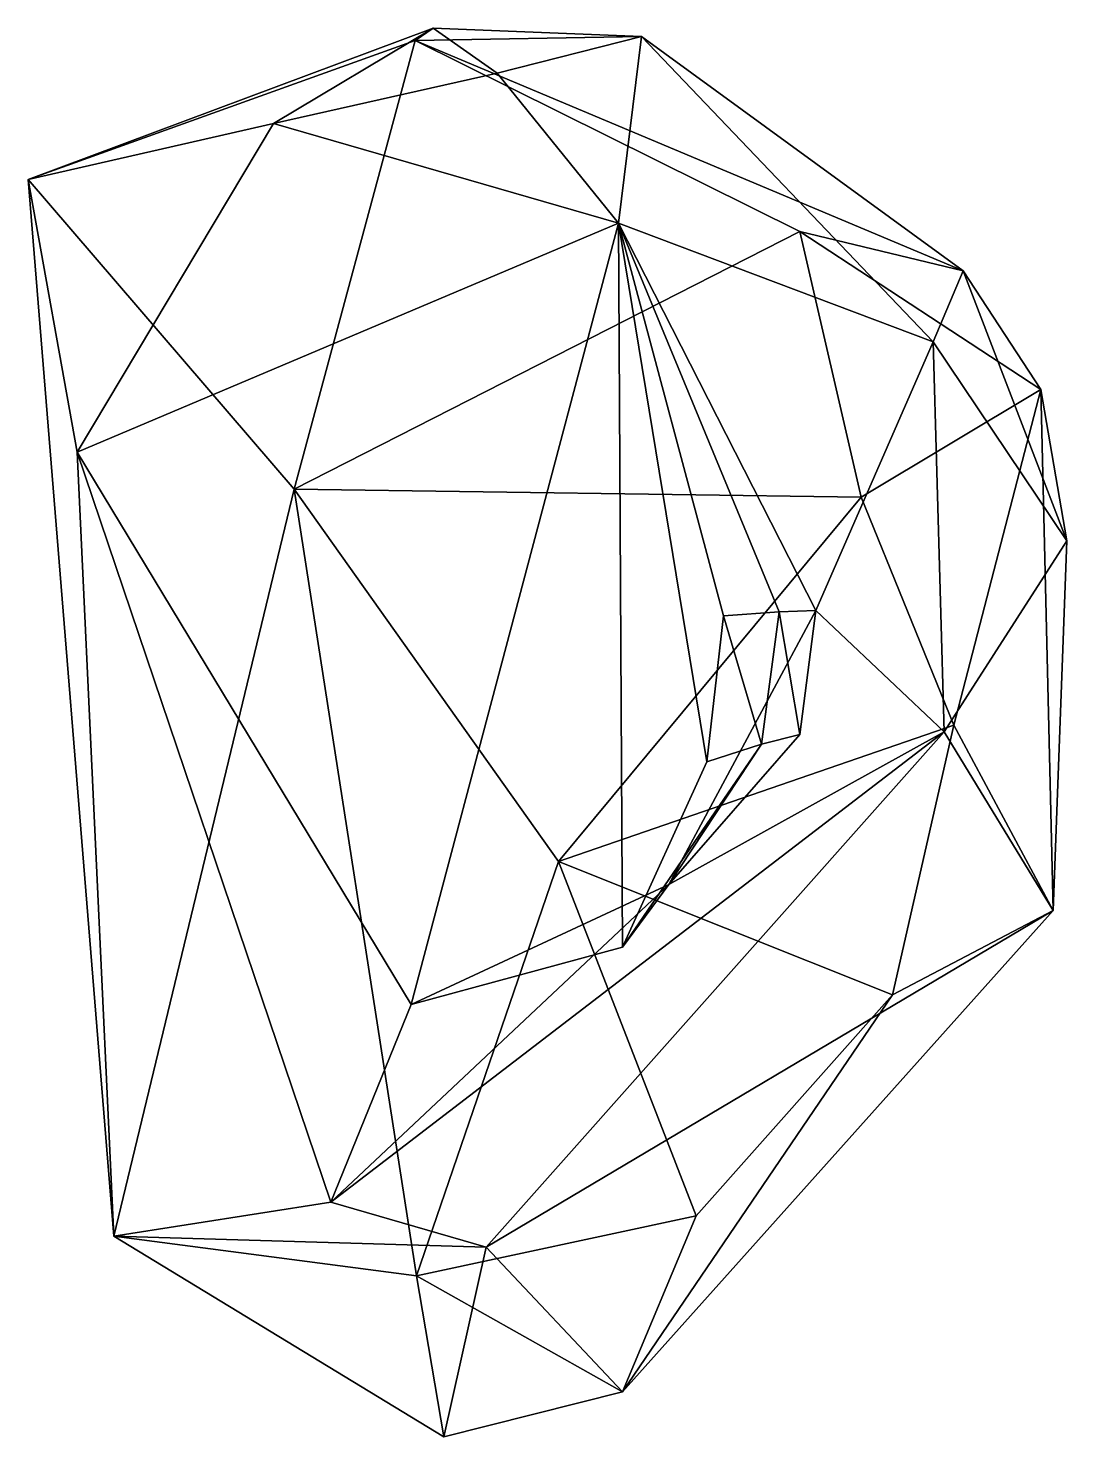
# Model space of a CAD drawing. Header units: metres. Extents: x -0.082 to 0.029, y 0.223 to 0.373.
import ezdxf

# ---------------------------------------------------------------- set-up
doc = ezdxf.new("R2010")
doc.units = ezdxf.units.M

msp = doc.modelspace()

# ---------------------------------------------------------------- linework, layer by layer
at = {"layer": 'jean blue'}
for points in [[(-0.03883, 0.37255, 0.10118), (-0.05579, 0.36241, 0.06321), (-0.08188, 0.35647, 0.41075)], [(-0.03883, 0.37255, 0.10118), (-0.08188, 0.35647, 0.41075), (-0.04072, 0.37125, 0.40264)], [(-0.03202, 0.36777, 0.06335), (-0.05579, 0.36241, 0.06321), (-0.03883, 0.37255, 0.10118)], [(-0.01666, 0.37168, 0.18466), (-0.03883, 0.37255, 0.10118), (-0.04072, 0.37125, 0.40264)], [(0.01755, 0.34676, 0.47684), (-0.01666, 0.37168, 0.18466), (-0.04072, 0.37125, 0.40264)], [(-0.01666, 0.37168, 0.18466), (-0.03202, 0.36777, 0.06335), (-0.03883, 0.37255, 0.10118)], [(-0.03202, 0.36777, 0.06335), (-0.01666, 0.37168, 0.18466), (-0.01912, 0.35183, 0.06408)], [(-0.01912, 0.35183, 0.06408), (-0.01666, 0.37168, 0.18466), (0.01436, 0.33922, 0.24829)], [(-0.01666, 0.37168, 0.18466), (0.01755, 0.34676, 0.47684), (0.01436, 0.33922, 0.24829)], [(-0.04072, 0.37125, 0.40264), (-0.08188, 0.35647, 0.41075), (-0.05361, 0.32357, 0.51771)], [(0.00016, 0.35096, 0.49308), (-0.04072, 0.37125, 0.40264), (-0.05361, 0.32357, 0.51771)], [(0.01755, 0.34676, 0.47684), (-0.04072, 0.37125, 0.40264), (0.00016, 0.35096, 0.49308)], [(-0.03202, 0.36777, 0.06335), (-0.01912, 0.35183, 0.06408), (-0.05579, 0.36241, 0.06321)], [(-0.07666, 0.32748, 0.05654), (-0.08188, 0.35647, 0.41075), (-0.05579, 0.36241, 0.06321)], [(-0.05579, 0.36241, 0.06321), (-0.01912, 0.35183, 0.06408), (-0.07666, 0.32748, 0.05654)], [(-0.08188, 0.35647, 0.41075), (-0.07275, 0.24415, 0.47525), (-0.05361, 0.32357, 0.51771)], [(-0.07666, 0.32748, 0.05654), (-0.07275, 0.24415, 0.47525), (-0.08188, 0.35647, 0.41075)], [(-0.01912, 0.35183, 0.06408), (-0.04115, 0.26878, 0.08089), (-0.07666, 0.32748, 0.05654)], [(-0.01912, 0.35183, 0.06408), (-0.01869, 0.27487, 0.06785), (-0.04115, 0.26878, 0.08089)], [(-0.01912, 0.35183, 0.06408), (0.01436, 0.33922, 0.24829), (0.00189, 0.31067, 0.08799)], [(-0.00796, 0.31009, 0.06306), (-0.01912, 0.35183, 0.06408), (-0.00202, 0.31052, 0.07162)], [(-0.01912, 0.35183, 0.06408), (0.00189, 0.31067, 0.08799), (-0.00202, 0.31052, 0.07162)], [(-0.01912, 0.35183, 0.06408), (-0.0097, 0.29458, 0.06306), (-0.01869, 0.27487, 0.06785)], [(-0.01912, 0.35183, 0.06408), (-0.00796, 0.31009, 0.06306), (-0.0097, 0.29458, 0.06306)], [(0.00668, 0.3227, 0.52989), (0.00016, 0.35096, 0.49308), (-0.05361, 0.32357, 0.51771)], [(0.02581, 0.33415, 0.49626), (0.00016, 0.35096, 0.49308), (0.00668, 0.3227, 0.52989)], [(0.02581, 0.33415, 0.49626), (0.01755, 0.34676, 0.47684), (0.00016, 0.35096, 0.49308)], [(0.01436, 0.33922, 0.24829), (0.01755, 0.34676, 0.47684), (0.02856, 0.31806, 0.348)], [(0.02856, 0.31806, 0.348), (0.01755, 0.34676, 0.47684), (0.02581, 0.33415, 0.49626)], [(0.00189, 0.31067, 0.08799), (0.01436, 0.33922, 0.24829), (0.01552, 0.29777, 0.3064)], [(0.01436, 0.33922, 0.24829), (0.02856, 0.31806, 0.348), (0.01552, 0.29777, 0.3064)], [(0.02581, 0.33415, 0.49626), (0.00668, 0.3227, 0.52989), (0.01653, 0.29849, 0.53119)], [(0.02711, 0.27878, 0.49481), (0.02581, 0.33415, 0.49626), (0.01653, 0.29849, 0.53119)], [(0.02856, 0.31806, 0.348), (0.02581, 0.33415, 0.49626), (0.02711, 0.27878, 0.49481)], [(-0.07666, 0.32748, 0.05654), (-0.0497, 0.24777, 0.3309), (-0.07275, 0.24415, 0.47525)], [(-0.07666, 0.32748, 0.05654), (-0.04115, 0.26878, 0.08089), (-0.0497, 0.24777, 0.3309)], [(-0.07275, 0.24415, 0.47525), (-0.04057, 0.23994, 0.51887), (-0.05361, 0.32357, 0.51771)], [(-0.05361, 0.32357, 0.51771), (-0.04057, 0.23994, 0.51887), (-0.0255, 0.284, 0.53713)], [(-0.05361, 0.32357, 0.51771), (-0.0255, 0.284, 0.53713), (0.00668, 0.3227, 0.52989)], [(0.00668, 0.3227, 0.52989), (-0.0255, 0.284, 0.53713), (0.01653, 0.29849, 0.53119)], [(0.01552, 0.29777, 0.3064), (0.02856, 0.31806, 0.348), (0.02711, 0.27878, 0.49481)], [(0.00189, 0.31067, 0.08799), (0.01552, 0.29777, 0.3064), (-0.01376, 0.28154, 0.14901)], [(0.00189, 0.31067, 0.08799), (-0.01376, 0.28154, 0.14901), (0.00016, 0.29748, 0.08828)], [(-0.00796, 0.31009, 0.06306), (-0.0039, 0.29647, 0.07147), (-0.0097, 0.29458, 0.06306)], [(-0.00796, 0.31009, 0.06306), (-0.00202, 0.31052, 0.07162), (-0.0039, 0.29647, 0.07147)], [(-0.0039, 0.29647, 0.07147), (-0.00202, 0.31052, 0.07162), (0.00016, 0.29748, 0.08828)], [(-0.00202, 0.31052, 0.07162), (0.00189, 0.31067, 0.08799), (0.00016, 0.29748, 0.08828)], [(0.01653, 0.29849, 0.53119), (-0.0255, 0.284, 0.53713), (0.01001, 0.2698, 0.53003)], [(0.02711, 0.27878, 0.49481), (0.01653, 0.29849, 0.53119), (0.01001, 0.2698, 0.53003)], [(0.01552, 0.29777, 0.3064), (-0.03318, 0.24299, 0.37771), (-0.0497, 0.24777, 0.3309)], [(0.01552, 0.29777, 0.3064), (-0.0497, 0.24777, 0.3309), (-0.01376, 0.28154, 0.14901)], [(0.02711, 0.27878, 0.49481), (-0.03318, 0.24299, 0.37771), (0.01552, 0.29777, 0.3064)], [(-0.01869, 0.27487, 0.06785), (-0.0039, 0.29647, 0.07147), (-0.01376, 0.28154, 0.14901)], [(-0.0097, 0.29458, 0.06306), (-0.0039, 0.29647, 0.07147), (-0.01869, 0.27487, 0.06785)], [(0.00016, 0.29748, 0.08828), (-0.01376, 0.28154, 0.14901), (-0.0039, 0.29647, 0.07147)], [(-0.0255, 0.284, 0.53713), (-0.04057, 0.23994, 0.51887), (-0.01086, 0.24632, 0.52612)], [(-0.0255, 0.284, 0.53713), (-0.01086, 0.24632, 0.52612), (0.01001, 0.2698, 0.53003)], [(-0.01376, 0.28154, 0.14901), (-0.0497, 0.24777, 0.3309), (-0.04115, 0.26878, 0.08089)], [(-0.01376, 0.28154, 0.14901), (-0.04115, 0.26878, 0.08089), (-0.01869, 0.27487, 0.06785)], [(-0.03318, 0.24299, 0.37771), (0.02711, 0.27878, 0.49481), (-0.01869, 0.22762, 0.48757)], [(-0.01869, 0.22762, 0.48757), (0.02711, 0.27878, 0.49481), (0.01001, 0.2698, 0.53003)], [(-0.01869, 0.22762, 0.48757), (0.01001, 0.2698, 0.53003), (-0.01086, 0.24632, 0.52612)], [(-0.03318, 0.24299, 0.37771), (-0.07275, 0.24415, 0.47525), (-0.0497, 0.24777, 0.3309)], [(-0.01086, 0.24632, 0.52612), (-0.04057, 0.23994, 0.51887), (-0.01869, 0.22762, 0.48757)], [(-0.03767, 0.22284, 0.48322), (-0.04057, 0.23994, 0.51887), (-0.07275, 0.24415, 0.47525)], [(-0.03318, 0.24299, 0.37771), (-0.03767, 0.22284, 0.48322), (-0.07275, 0.24415, 0.47525)], [(-0.01869, 0.22762, 0.48757), (-0.03767, 0.22284, 0.48322), (-0.03318, 0.24299, 0.37771)], [(-0.01869, 0.22762, 0.48757), (-0.04057, 0.23994, 0.51887), (-0.03767, 0.22284, 0.48322)]]:
    msp.add_3dface(points, dxfattribs=at)

doc.saveas('drawing.dxf')
